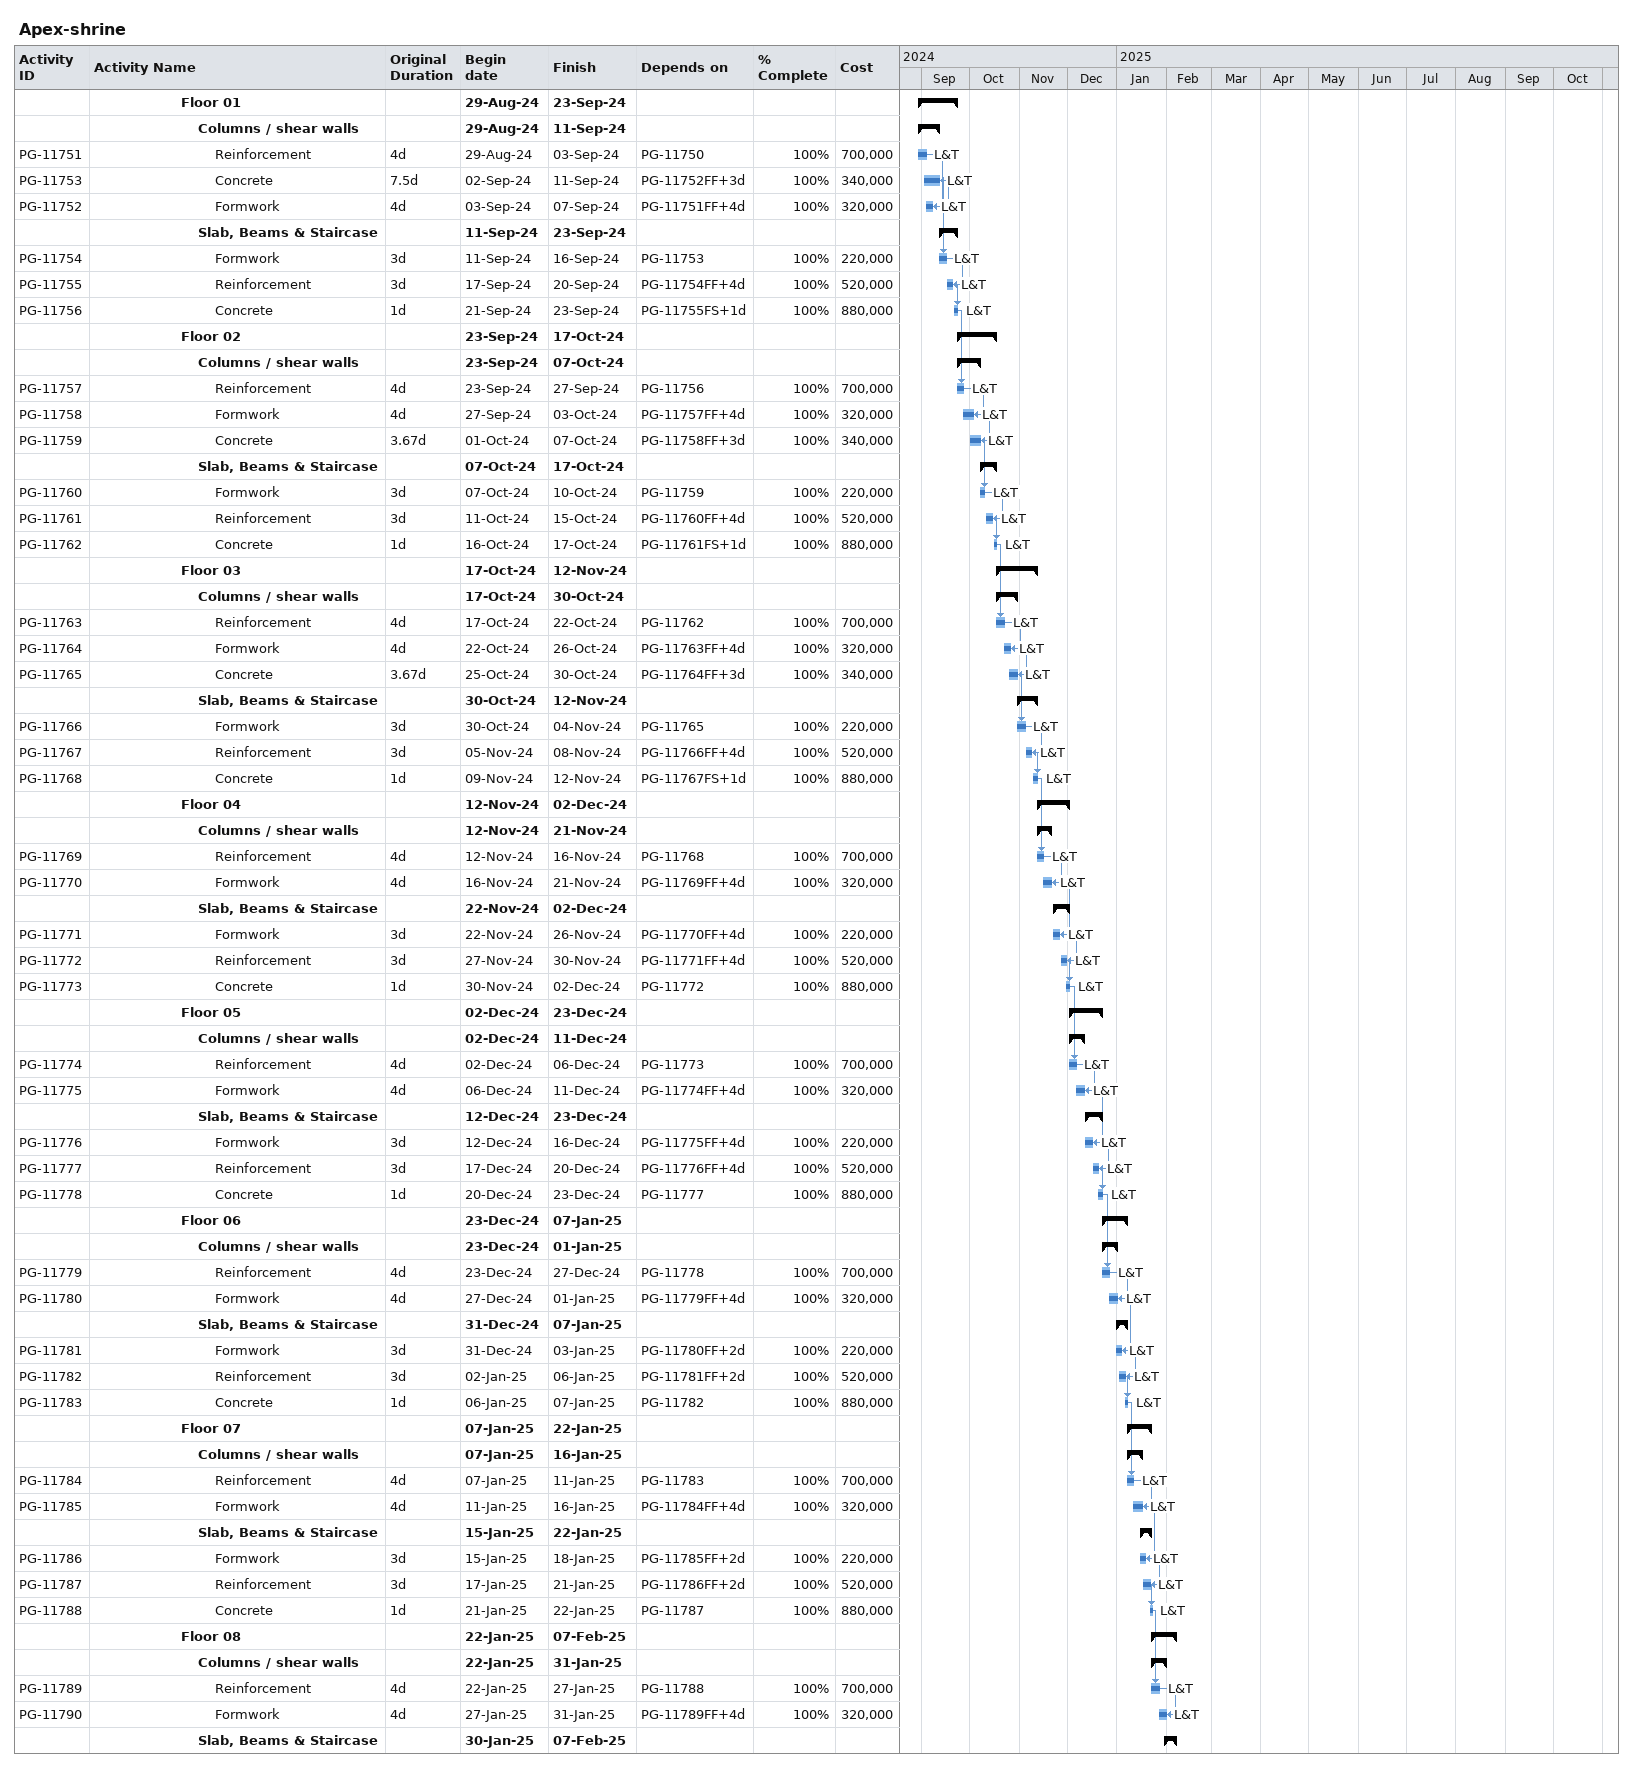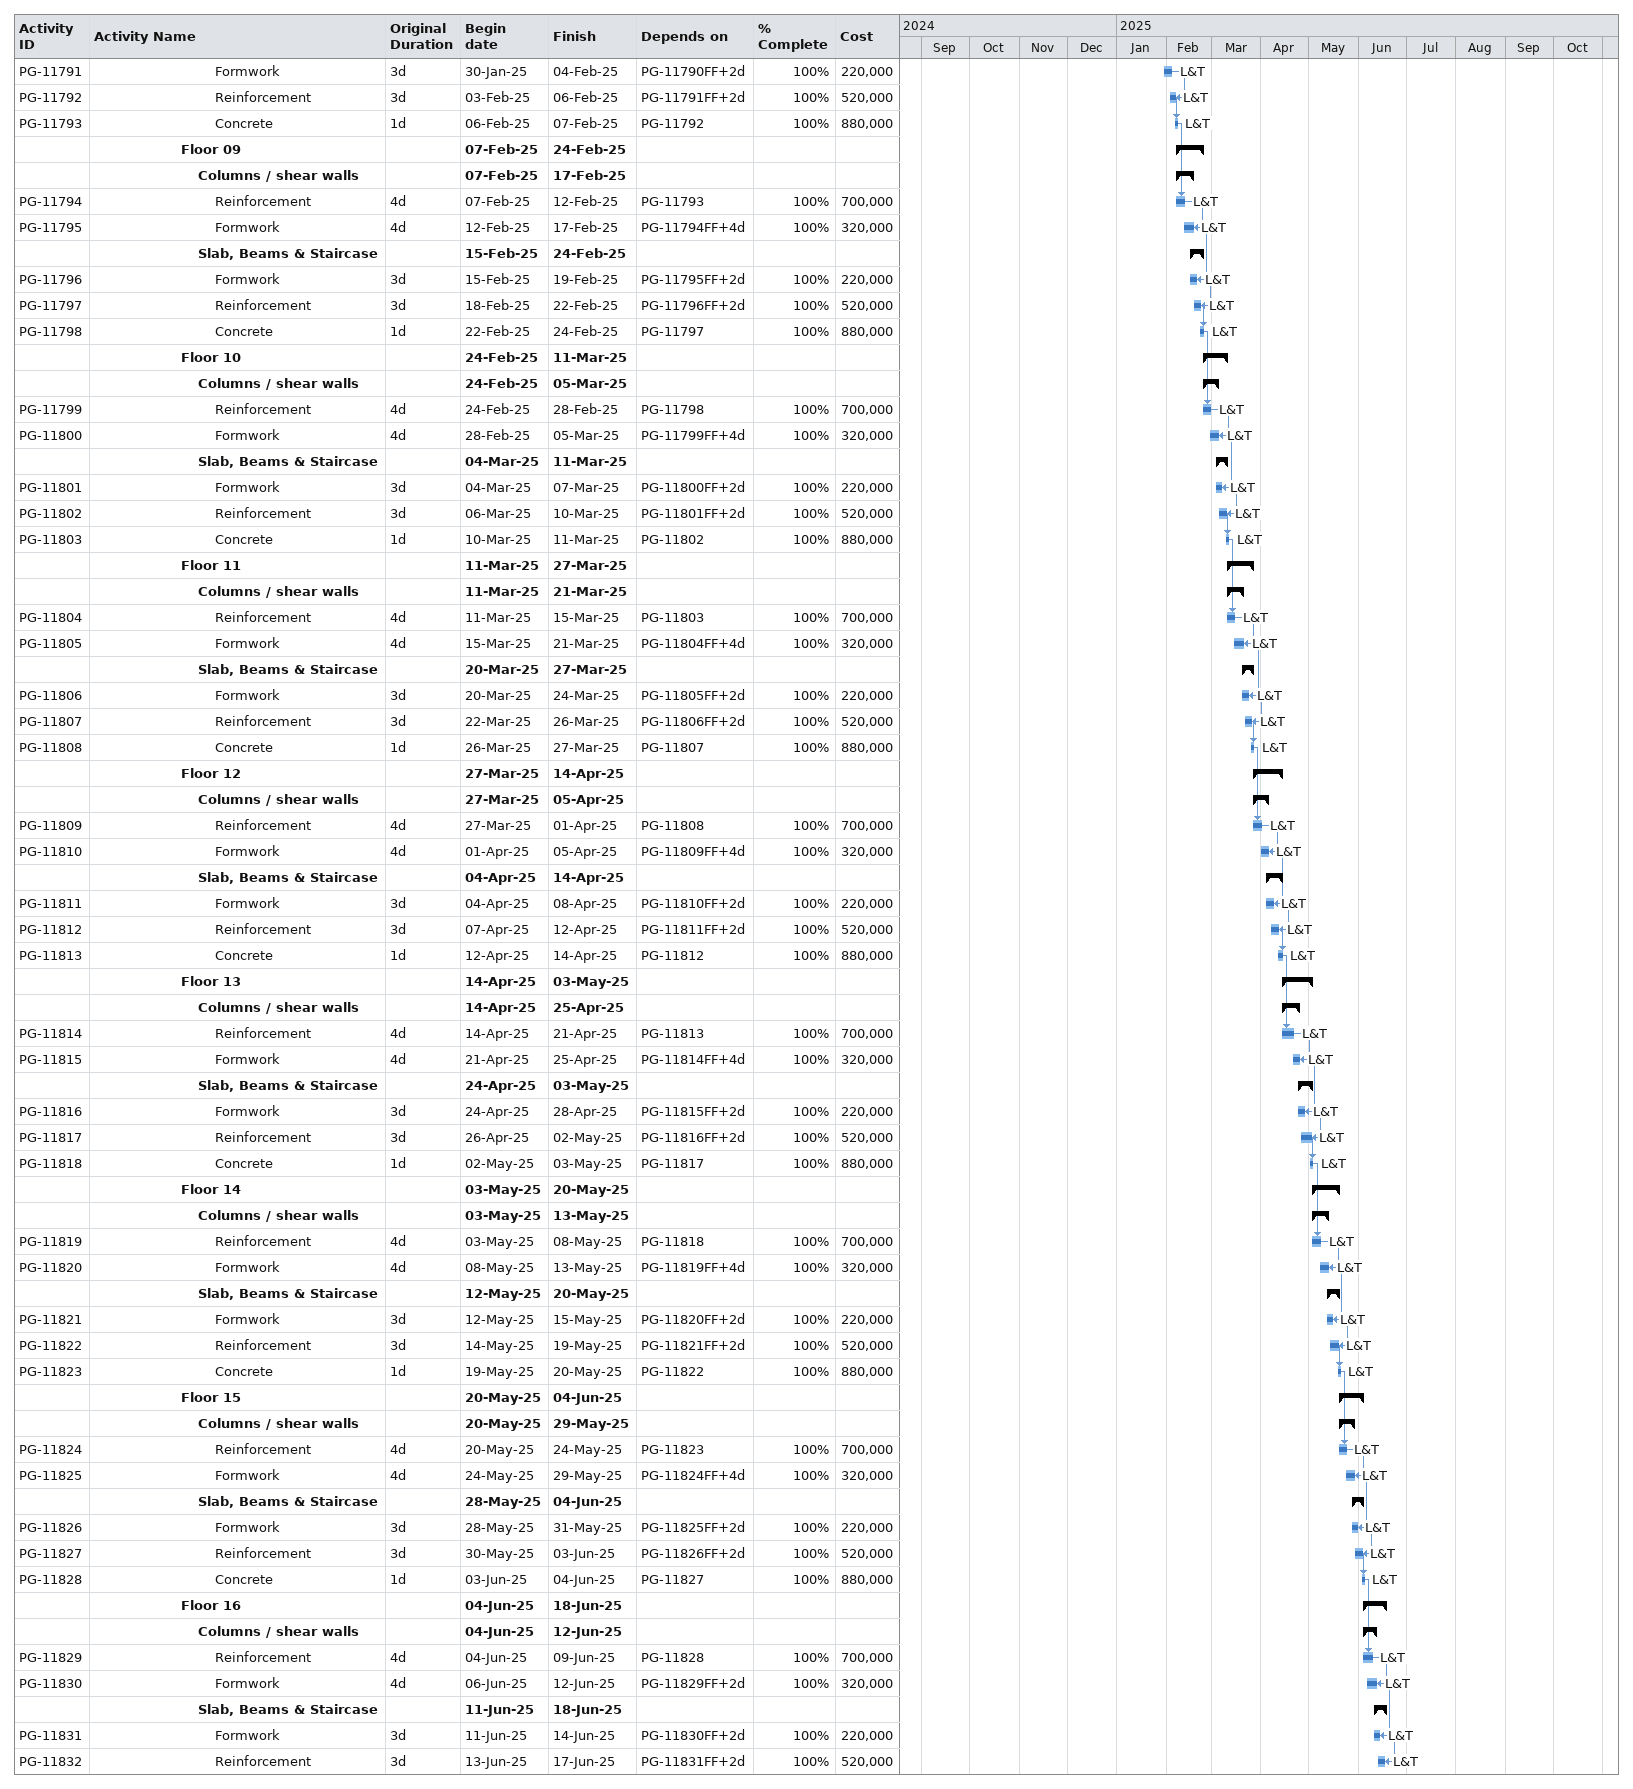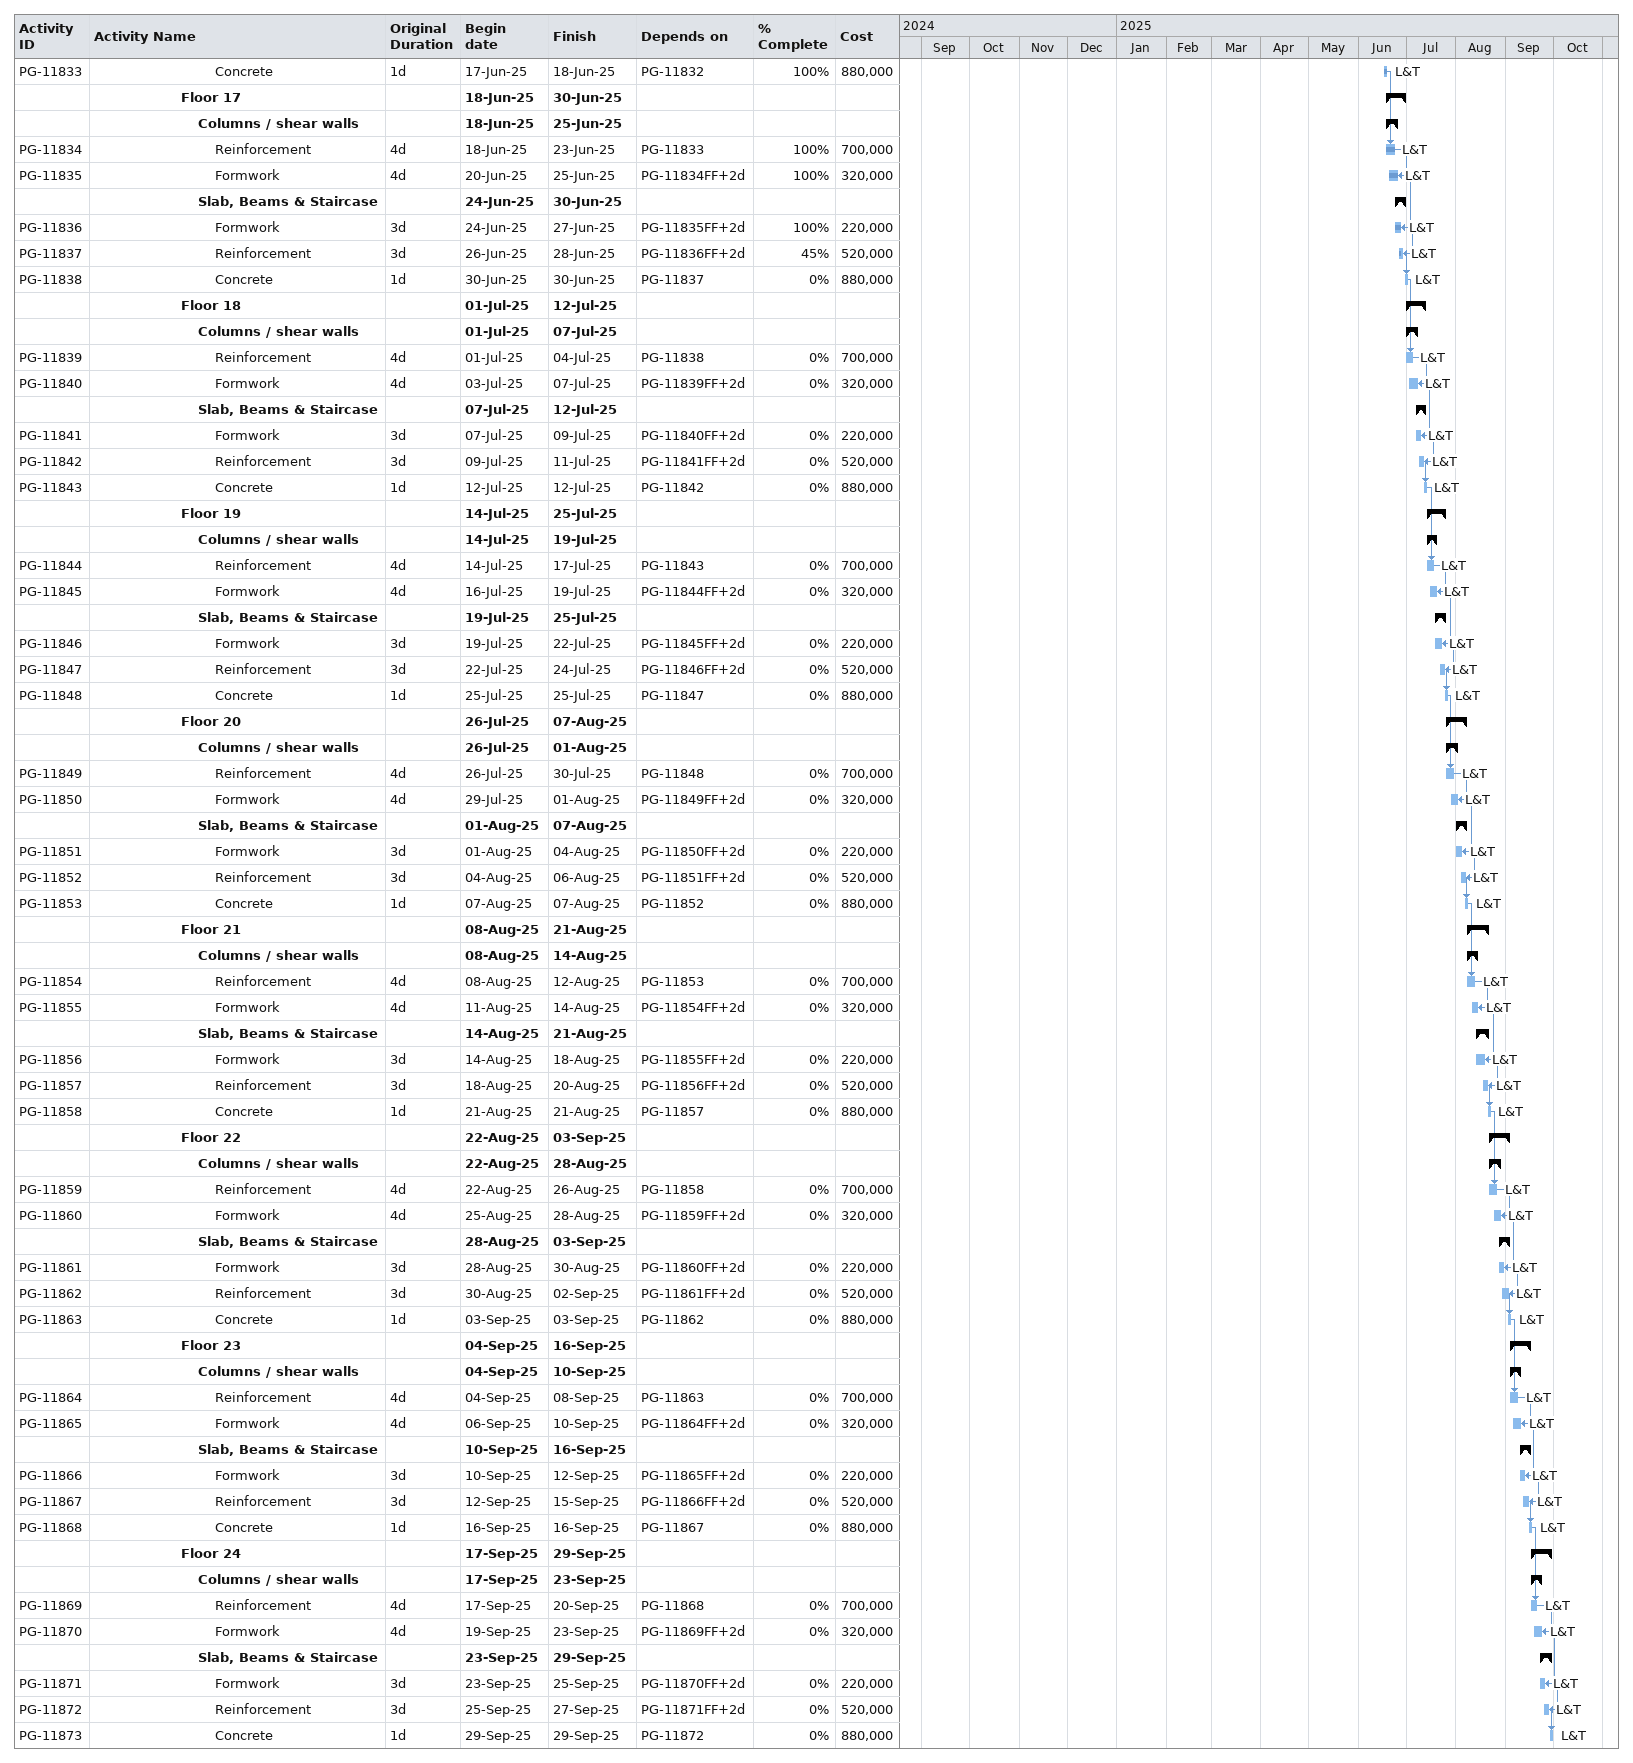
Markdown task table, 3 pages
Apex-shrine

| ID | Level | Task | Original duration | Start | Finish | Predecessors | Resources | % complete | Cost |
|---|---|---|---|---|---|---|---|---|---|
|  | 6 | **Floor 01** |  | 2024-08-29 | 2024-09-23 |  |  |  |  |
|  | 7 | **Columns / shear walls** |  | 2024-08-29 | 2024-09-11 |  |  |  |  |
| PG-11751 | 8 | Reinforcement | 4d | 2024-08-29 | 2024-09-03 | PG-11750 | L&T | 100 | 700000 |
| PG-11753 | 8 | Concrete | 7.5d | 2024-09-02 | 2024-09-11 | PG-11752FF+3d | L&T | 100 | 340000 |
| PG-11752 | 8 | Formwork | 4d | 2024-09-03 | 2024-09-07 | PG-11751FF+4d | L&T | 100 | 320000 |
|  | 7 | **Slab, Beams & Staircase** |  | 2024-09-11 | 2024-09-23 |  |  |  |  |
| PG-11754 | 8 | Formwork | 3d | 2024-09-11 | 2024-09-16 | PG-11753 | L&T | 100 | 220000 |
| PG-11755 | 8 | Reinforcement | 3d | 2024-09-17 | 2024-09-20 | PG-11754FF+4d | L&T | 100 | 520000 |
| PG-11756 | 8 | Concrete | 1d | 2024-09-21 | 2024-09-23 | PG-11755FS+1d | L&T | 100 | 880000 |
|  | 6 | **Floor 02** |  | 2024-09-23 | 2024-10-17 |  |  |  |  |
|  | 7 | **Columns / shear walls** |  | 2024-09-23 | 2024-10-07 |  |  |  |  |
| PG-11757 | 8 | Reinforcement | 4d | 2024-09-23 | 2024-09-27 | PG-11756 | L&T | 100 | 700000 |
| PG-11758 | 8 | Formwork | 4d | 2024-09-27 | 2024-10-03 | PG-11757FF+4d | L&T | 100 | 320000 |
| PG-11759 | 8 | Concrete | 3.67d | 2024-10-01 | 2024-10-07 | PG-11758FF+3d | L&T | 100 | 340000 |
|  | 7 | **Slab, Beams & Staircase** |  | 2024-10-07 | 2024-10-17 |  |  |  |  |
| PG-11760 | 8 | Formwork | 3d | 2024-10-07 | 2024-10-10 | PG-11759 | L&T | 100 | 220000 |
| PG-11761 | 8 | Reinforcement | 3d | 2024-10-11 | 2024-10-15 | PG-11760FF+4d | L&T | 100 | 520000 |
| PG-11762 | 8 | Concrete | 1d | 2024-10-16 | 2024-10-17 | PG-11761FS+1d | L&T | 100 | 880000 |
|  | 6 | **Floor 03** |  | 2024-10-17 | 2024-11-12 |  |  |  |  |
|  | 7 | **Columns / shear walls** |  | 2024-10-17 | 2024-10-30 |  |  |  |  |
| PG-11763 | 8 | Reinforcement | 4d | 2024-10-17 | 2024-10-22 | PG-11762 | L&T | 100 | 700000 |
| PG-11764 | 8 | Formwork | 4d | 2024-10-22 | 2024-10-26 | PG-11763FF+4d | L&T | 100 | 320000 |
| PG-11765 | 8 | Concrete | 3.67d | 2024-10-25 | 2024-10-30 | PG-11764FF+3d | L&T | 100 | 340000 |
|  | 7 | **Slab, Beams & Staircase** |  | 2024-10-30 | 2024-11-12 |  |  |  |  |
| PG-11766 | 8 | Formwork | 3d | 2024-10-30 | 2024-11-04 | PG-11765 | L&T | 100 | 220000 |
| PG-11767 | 8 | Reinforcement | 3d | 2024-11-05 | 2024-11-08 | PG-11766FF+4d | L&T | 100 | 520000 |
| PG-11768 | 8 | Concrete | 1d | 2024-11-09 | 2024-11-12 | PG-11767FS+1d | L&T | 100 | 880000 |
|  | 6 | **Floor 04** |  | 2024-11-12 | 2024-12-02 |  |  |  |  |
|  | 7 | **Columns / shear walls** |  | 2024-11-12 | 2024-11-21 |  |  |  |  |
| PG-11769 | 8 | Reinforcement | 4d | 2024-11-12 | 2024-11-16 | PG-11768 | L&T | 100 | 700000 |
| PG-11770 | 8 | Formwork | 4d | 2024-11-16 | 2024-11-21 | PG-11769FF+4d | L&T | 100 | 320000 |
|  | 7 | **Slab, Beams & Staircase** |  | 2024-11-22 | 2024-12-02 |  |  |  |  |
| PG-11771 | 8 | Formwork | 3d | 2024-11-22 | 2024-11-26 | PG-11770FF+4d | L&T | 100 | 220000 |
| PG-11772 | 8 | Reinforcement | 3d | 2024-11-27 | 2024-11-30 | PG-11771FF+4d | L&T | 100 | 520000 |
| PG-11773 | 8 | Concrete | 1d | 2024-11-30 | 2024-12-02 | PG-11772 | L&T | 100 | 880000 |
|  | 6 | **Floor 05** |  | 2024-12-02 | 2024-12-23 |  |  |  |  |
|  | 7 | **Columns / shear walls** |  | 2024-12-02 | 2024-12-11 |  |  |  |  |
| PG-11774 | 8 | Reinforcement | 4d | 2024-12-02 | 2024-12-06 | PG-11773 | L&T | 100 | 700000 |
| PG-11775 | 8 | Formwork | 4d | 2024-12-06 | 2024-12-11 | PG-11774FF+4d | L&T | 100 | 320000 |
|  | 7 | **Slab, Beams & Staircase** |  | 2024-12-12 | 2024-12-23 |  |  |  |  |
| PG-11776 | 8 | Formwork | 3d | 2024-12-12 | 2024-12-16 | PG-11775FF+4d | L&T | 100 | 220000 |
| PG-11777 | 8 | Reinforcement | 3d | 2024-12-17 | 2024-12-20 | PG-11776FF+4d | L&T | 100 | 520000 |
| PG-11778 | 8 | Concrete | 1d | 2024-12-20 | 2024-12-23 | PG-11777 | L&T | 100 | 880000 |
|  | 6 | **Floor 06** |  | 2024-12-23 | 2025-01-07 |  |  |  |  |
|  | 7 | **Columns / shear walls** |  | 2024-12-23 | 2025-01-01 |  |  |  |  |
| PG-11779 | 8 | Reinforcement | 4d | 2024-12-23 | 2024-12-27 | PG-11778 | L&T | 100 | 700000 |
| PG-11780 | 8 | Formwork | 4d | 2024-12-27 | 2025-01-01 | PG-11779FF+4d | L&T | 100 | 320000 |
|  | 7 | **Slab, Beams & Staircase** |  | 2024-12-31 | 2025-01-07 |  |  |  |  |
| PG-11781 | 8 | Formwork | 3d | 2024-12-31 | 2025-01-03 | PG-11780FF+2d | L&T | 100 | 220000 |
| PG-11782 | 8 | Reinforcement | 3d | 2025-01-02 | 2025-01-06 | PG-11781FF+2d | L&T | 100 | 520000 |
| PG-11783 | 8 | Concrete | 1d | 2025-01-06 | 2025-01-07 | PG-11782 | L&T | 100 | 880000 |
|  | 6 | **Floor 07** |  | 2025-01-07 | 2025-01-22 |  |  |  |  |
|  | 7 | **Columns / shear walls** |  | 2025-01-07 | 2025-01-16 |  |  |  |  |
| PG-11784 | 8 | Reinforcement | 4d | 2025-01-07 | 2025-01-11 | PG-11783 | L&T | 100 | 700000 |
| PG-11785 | 8 | Formwork | 4d | 2025-01-11 | 2025-01-16 | PG-11784FF+4d | L&T | 100 | 320000 |
|  | 7 | **Slab, Beams & Staircase** |  | 2025-01-15 | 2025-01-22 |  |  |  |  |
| PG-11786 | 8 | Formwork | 3d | 2025-01-15 | 2025-01-18 | PG-11785FF+2d | L&T | 100 | 220000 |
| PG-11787 | 8 | Reinforcement | 3d | 2025-01-17 | 2025-01-21 | PG-11786FF+2d | L&T | 100 | 520000 |
| PG-11788 | 8 | Concrete | 1d | 2025-01-21 | 2025-01-22 | PG-11787 | L&T | 100 | 880000 |
|  | 6 | **Floor 08** |  | 2025-01-22 | 2025-02-07 |  |  |  |  |
|  | 7 | **Columns / shear walls** |  | 2025-01-22 | 2025-01-31 |  |  |  |  |
| PG-11789 | 8 | Reinforcement | 4d | 2025-01-22 | 2025-01-27 | PG-11788 | L&T | 100 | 700000 |
| PG-11790 | 8 | Formwork | 4d | 2025-01-27 | 2025-01-31 | PG-11789FF+4d | L&T | 100 | 320000 |
|  | 7 | **Slab, Beams & Staircase** |  | 2025-01-30 | 2025-02-07 |  |  |  |  |
| PG-11791 | 8 | Formwork | 3d | 2025-01-30 | 2025-02-04 | PG-11790FF+2d | L&T | 100 | 220000 |
| PG-11792 | 8 | Reinforcement | 3d | 2025-02-03 | 2025-02-06 | PG-11791FF+2d | L&T | 100 | 520000 |
| PG-11793 | 8 | Concrete | 1d | 2025-02-06 | 2025-02-07 | PG-11792 | L&T | 100 | 880000 |
|  | 6 | **Floor 09** |  | 2025-02-07 | 2025-02-24 |  |  |  |  |
|  | 7 | **Columns / shear walls** |  | 2025-02-07 | 2025-02-17 |  |  |  |  |
| PG-11794 | 8 | Reinforcement | 4d | 2025-02-07 | 2025-02-12 | PG-11793 | L&T | 100 | 700000 |
| PG-11795 | 8 | Formwork | 4d | 2025-02-12 | 2025-02-17 | PG-11794FF+4d | L&T | 100 | 320000 |
|  | 7 | **Slab, Beams & Staircase** |  | 2025-02-15 | 2025-02-24 |  |  |  |  |
| PG-11796 | 8 | Formwork | 3d | 2025-02-15 | 2025-02-19 | PG-11795FF+2d | L&T | 100 | 220000 |
| PG-11797 | 8 | Reinforcement | 3d | 2025-02-18 | 2025-02-22 | PG-11796FF+2d | L&T | 100 | 520000 |
| PG-11798 | 8 | Concrete | 1d | 2025-02-22 | 2025-02-24 | PG-11797 | L&T | 100 | 880000 |
|  | 6 | **Floor 10** |  | 2025-02-24 | 2025-03-11 |  |  |  |  |
|  | 7 | **Columns / shear walls** |  | 2025-02-24 | 2025-03-05 |  |  |  |  |
| PG-11799 | 8 | Reinforcement | 4d | 2025-02-24 | 2025-02-28 | PG-11798 | L&T | 100 | 700000 |
| PG-11800 | 8 | Formwork | 4d | 2025-02-28 | 2025-03-05 | PG-11799FF+4d | L&T | 100 | 320000 |
|  | 7 | **Slab, Beams & Staircase** |  | 2025-03-04 | 2025-03-11 |  |  |  |  |
| PG-11801 | 8 | Formwork | 3d | 2025-03-04 | 2025-03-07 | PG-11800FF+2d | L&T | 100 | 220000 |
| PG-11802 | 8 | Reinforcement | 3d | 2025-03-06 | 2025-03-10 | PG-11801FF+2d | L&T | 100 | 520000 |
| PG-11803 | 8 | Concrete | 1d | 2025-03-10 | 2025-03-11 | PG-11802 | L&T | 100 | 880000 |
|  | 6 | **Floor 11** |  | 2025-03-11 | 2025-03-27 |  |  |  |  |
|  | 7 | **Columns / shear walls** |  | 2025-03-11 | 2025-03-21 |  |  |  |  |
| PG-11804 | 8 | Reinforcement | 4d | 2025-03-11 | 2025-03-15 | PG-11803 | L&T | 100 | 700000 |
| PG-11805 | 8 | Formwork | 4d | 2025-03-15 | 2025-03-21 | PG-11804FF+4d | L&T | 100 | 320000 |
|  | 7 | **Slab, Beams & Staircase** |  | 2025-03-20 | 2025-03-27 |  |  |  |  |
| PG-11806 | 8 | Formwork | 3d | 2025-03-20 | 2025-03-24 | PG-11805FF+2d | L&T | 100 | 220000 |
| PG-11807 | 8 | Reinforcement | 3d | 2025-03-22 | 2025-03-26 | PG-11806FF+2d | L&T | 100 | 520000 |
| PG-11808 | 8 | Concrete | 1d | 2025-03-26 | 2025-03-27 | PG-11807 | L&T | 100 | 880000 |
|  | 6 | **Floor 12** |  | 2025-03-27 | 2025-04-14 |  |  |  |  |
|  | 7 | **Columns / shear walls** |  | 2025-03-27 | 2025-04-05 |  |  |  |  |
| PG-11809 | 8 | Reinforcement | 4d | 2025-03-27 | 2025-04-01 | PG-11808 | L&T | 100 | 700000 |
| PG-11810 | 8 | Formwork | 4d | 2025-04-01 | 2025-04-05 | PG-11809FF+4d | L&T | 100 | 320000 |
|  | 7 | **Slab, Beams & Staircase** |  | 2025-04-04 | 2025-04-14 |  |  |  |  |
| PG-11811 | 8 | Formwork | 3d | 2025-04-04 | 2025-04-08 | PG-11810FF+2d | L&T | 100 | 220000 |
| PG-11812 | 8 | Reinforcement | 3d | 2025-04-07 | 2025-04-12 | PG-11811FF+2d | L&T | 100 | 520000 |
| PG-11813 | 8 | Concrete | 1d | 2025-04-12 | 2025-04-14 | PG-11812 | L&T | 100 | 880000 |
|  | 6 | **Floor 13** |  | 2025-04-14 | 2025-05-03 |  |  |  |  |
|  | 7 | **Columns / shear walls** |  | 2025-04-14 | 2025-04-25 |  |  |  |  |
| PG-11814 | 8 | Reinforcement | 4d | 2025-04-14 | 2025-04-21 | PG-11813 | L&T | 100 | 700000 |
| PG-11815 | 8 | Formwork | 4d | 2025-04-21 | 2025-04-25 | PG-11814FF+4d | L&T | 100 | 320000 |
|  | 7 | **Slab, Beams & Staircase** |  | 2025-04-24 | 2025-05-03 |  |  |  |  |
| PG-11816 | 8 | Formwork | 3d | 2025-04-24 | 2025-04-28 | PG-11815FF+2d | L&T | 100 | 220000 |
| PG-11817 | 8 | Reinforcement | 3d | 2025-04-26 | 2025-05-02 | PG-11816FF+2d | L&T | 100 | 520000 |
| PG-11818 | 8 | Concrete | 1d | 2025-05-02 | 2025-05-03 | PG-11817 | L&T | 100 | 880000 |
|  | 6 | **Floor 14** |  | 2025-05-03 | 2025-05-20 |  |  |  |  |
|  | 7 | **Columns / shear walls** |  | 2025-05-03 | 2025-05-13 |  |  |  |  |
| PG-11819 | 8 | Reinforcement | 4d | 2025-05-03 | 2025-05-08 | PG-11818 | L&T | 100 | 700000 |
| PG-11820 | 8 | Formwork | 4d | 2025-05-08 | 2025-05-13 | PG-11819FF+4d | L&T | 100 | 320000 |
|  | 7 | **Slab, Beams & Staircase** |  | 2025-05-12 | 2025-05-20 |  |  |  |  |
| PG-11821 | 8 | Formwork | 3d | 2025-05-12 | 2025-05-15 | PG-11820FF+2d | L&T | 100 | 220000 |
| PG-11822 | 8 | Reinforcement | 3d | 2025-05-14 | 2025-05-19 | PG-11821FF+2d | L&T | 100 | 520000 |
| PG-11823 | 8 | Concrete | 1d | 2025-05-19 | 2025-05-20 | PG-11822 | L&T | 100 | 880000 |
|  | 6 | **Floor 15** |  | 2025-05-20 | 2025-06-04 |  |  |  |  |
|  | 7 | **Columns / shear walls** |  | 2025-05-20 | 2025-05-29 |  |  |  |  |
| PG-11824 | 8 | Reinforcement | 4d | 2025-05-20 | 2025-05-24 | PG-11823 | L&T | 100 | 700000 |
| PG-11825 | 8 | Formwork | 4d | 2025-05-24 | 2025-05-29 | PG-11824FF+4d | L&T | 100 | 320000 |
|  | 7 | **Slab, Beams & Staircase** |  | 2025-05-28 | 2025-06-04 |  |  |  |  |
| PG-11826 | 8 | Formwork | 3d | 2025-05-28 | 2025-05-31 | PG-11825FF+2d | L&T | 100 | 220000 |
| PG-11827 | 8 | Reinforcement | 3d | 2025-05-30 | 2025-06-03 | PG-11826FF+2d | L&T | 100 | 520000 |
| PG-11828 | 8 | Concrete | 1d | 2025-06-03 | 2025-06-04 | PG-11827 | L&T | 100 | 880000 |
|  | 6 | **Floor 16** |  | 2025-06-04 | 2025-06-18 |  |  |  |  |
|  | 7 | **Columns / shear walls** |  | 2025-06-04 | 2025-06-12 |  |  |  |  |
| PG-11829 | 8 | Reinforcement | 4d | 2025-06-04 | 2025-06-09 | PG-11828 | L&T | 100 | 700000 |
| PG-11830 | 8 | Formwork | 4d | 2025-06-06 | 2025-06-12 | PG-11829FF+2d | L&T | 100 | 320000 |
|  | 7 | **Slab, Beams & Staircase** |  | 2025-06-11 | 2025-06-18 |  |  |  |  |
| PG-11831 | 8 | Formwork | 3d | 2025-06-11 | 2025-06-14 | PG-11830FF+2d | L&T | 100 | 220000 |
| PG-11832 | 8 | Reinforcement | 3d | 2025-06-13 | 2025-06-17 | PG-11831FF+2d | L&T | 100 | 520000 |
| PG-11833 | 8 | Concrete | 1d | 2025-06-17 | 2025-06-18 | PG-11832 | L&T | 100 | 880000 |
|  | 6 | **Floor 17** |  | 2025-06-18 | 2025-06-30 |  |  |  |  |
|  | 7 | **Columns / shear walls** |  | 2025-06-18 | 2025-06-25 |  |  |  |  |
| PG-11834 | 8 | Reinforcement | 4d | 2025-06-18 | 2025-06-23 | PG-11833 | L&T | 100 | 700000 |
| PG-11835 | 8 | Formwork | 4d | 2025-06-20 | 2025-06-25 | PG-11834FF+2d | L&T | 100 | 320000 |
|  | 7 | **Slab, Beams & Staircase** |  | 2025-06-24 | 2025-06-30 |  |  |  |  |
| PG-11836 | 8 | Formwork | 3d | 2025-06-24 | 2025-06-27 | PG-11835FF+2d | L&T | 100 | 220000 |
| PG-11837 | 8 | Reinforcement | 3d | 2025-06-26 | 2025-06-28 | PG-11836FF+2d | L&T | 45 | 520000 |
| PG-11838 | 8 | Concrete | 1d | 2025-06-30 | 2025-06-30 | PG-11837 | L&T | 0 | 880000 |
|  | 6 | **Floor 18** |  | 2025-07-01 | 2025-07-12 |  |  |  |  |
|  | 7 | **Columns / shear walls** |  | 2025-07-01 | 2025-07-07 |  |  |  |  |
| PG-11839 | 8 | Reinforcement | 4d | 2025-07-01 | 2025-07-04 | PG-11838 | L&T | 0 | 700000 |
| PG-11840 | 8 | Formwork | 4d | 2025-07-03 | 2025-07-07 | PG-11839FF+2d | L&T | 0 | 320000 |
|  | 7 | **Slab, Beams & Staircase** |  | 2025-07-07 | 2025-07-12 |  |  |  |  |
| PG-11841 | 8 | Formwork | 3d | 2025-07-07 | 2025-07-09 | PG-11840FF+2d | L&T | 0 | 220000 |
| PG-11842 | 8 | Reinforcement | 3d | 2025-07-09 | 2025-07-11 | PG-11841FF+2d | L&T | 0 | 520000 |
| PG-11843 | 8 | Concrete | 1d | 2025-07-12 | 2025-07-12 | PG-11842 | L&T | 0 | 880000 |
|  | 6 | **Floor 19** |  | 2025-07-14 | 2025-07-25 |  |  |  |  |
|  | 7 | **Columns / shear walls** |  | 2025-07-14 | 2025-07-19 |  |  |  |  |
| PG-11844 | 8 | Reinforcement | 4d | 2025-07-14 | 2025-07-17 | PG-11843 | L&T | 0 | 700000 |
| PG-11845 | 8 | Formwork | 4d | 2025-07-16 | 2025-07-19 | PG-11844FF+2d | L&T | 0 | 320000 |
|  | 7 | **Slab, Beams & Staircase** |  | 2025-07-19 | 2025-07-25 |  |  |  |  |
| PG-11846 | 8 | Formwork | 3d | 2025-07-19 | 2025-07-22 | PG-11845FF+2d | L&T | 0 | 220000 |
| PG-11847 | 8 | Reinforcement | 3d | 2025-07-22 | 2025-07-24 | PG-11846FF+2d | L&T | 0 | 520000 |
| PG-11848 | 8 | Concrete | 1d | 2025-07-25 | 2025-07-25 | PG-11847 | L&T | 0 | 880000 |
|  | 6 | **Floor 20** |  | 2025-07-26 | 2025-08-07 |  |  |  |  |
|  | 7 | **Columns / shear walls** |  | 2025-07-26 | 2025-08-01 |  |  |  |  |
| PG-11849 | 8 | Reinforcement | 4d | 2025-07-26 | 2025-07-30 | PG-11848 | L&T | 0 | 700000 |
| PG-11850 | 8 | Formwork | 4d | 2025-07-29 | 2025-08-01 | PG-11849FF+2d | L&T | 0 | 320000 |
|  | 7 | **Slab, Beams & Staircase** |  | 2025-08-01 | 2025-08-07 |  |  |  |  |
| PG-11851 | 8 | Formwork | 3d | 2025-08-01 | 2025-08-04 | PG-11850FF+2d | L&T | 0 | 220000 |
| PG-11852 | 8 | Reinforcement | 3d | 2025-08-04 | 2025-08-06 | PG-11851FF+2d | L&T | 0 | 520000 |
| PG-11853 | 8 | Concrete | 1d | 2025-08-07 | 2025-08-07 | PG-11852 | L&T | 0 | 880000 |
|  | 6 | **Floor 21** |  | 2025-08-08 | 2025-08-21 |  |  |  |  |
|  | 7 | **Columns / shear walls** |  | 2025-08-08 | 2025-08-14 |  |  |  |  |
| PG-11854 | 8 | Reinforcement | 4d | 2025-08-08 | 2025-08-12 | PG-11853 | L&T | 0 | 700000 |
| PG-11855 | 8 | Formwork | 4d | 2025-08-11 | 2025-08-14 | PG-11854FF+2d | L&T | 0 | 320000 |
|  | 7 | **Slab, Beams & Staircase** |  | 2025-08-14 | 2025-08-21 |  |  |  |  |
| PG-11856 | 8 | Formwork | 3d | 2025-08-14 | 2025-08-18 | PG-11855FF+2d | L&T | 0 | 220000 |
| PG-11857 | 8 | Reinforcement | 3d | 2025-08-18 | 2025-08-20 | PG-11856FF+2d | L&T | 0 | 520000 |
| PG-11858 | 8 | Concrete | 1d | 2025-08-21 | 2025-08-21 | PG-11857 | L&T | 0 | 880000 |
|  | 6 | **Floor 22** |  | 2025-08-22 | 2025-09-03 |  |  |  |  |
|  | 7 | **Columns / shear walls** |  | 2025-08-22 | 2025-08-28 |  |  |  |  |
| PG-11859 | 8 | Reinforcement | 4d | 2025-08-22 | 2025-08-26 | PG-11858 | L&T | 0 | 700000 |
| PG-11860 | 8 | Formwork | 4d | 2025-08-25 | 2025-08-28 | PG-11859FF+2d | L&T | 0 | 320000 |
|  | 7 | **Slab, Beams & Staircase** |  | 2025-08-28 | 2025-09-03 |  |  |  |  |
| PG-11861 | 8 | Formwork | 3d | 2025-08-28 | 2025-08-30 | PG-11860FF+2d | L&T | 0 | 220000 |
| PG-11862 | 8 | Reinforcement | 3d | 2025-08-30 | 2025-09-02 | PG-11861FF+2d | L&T | 0 | 520000 |
| PG-11863 | 8 | Concrete | 1d | 2025-09-03 | 2025-09-03 | PG-11862 | L&T | 0 | 880000 |
|  | 6 | **Floor 23** |  | 2025-09-04 | 2025-09-16 |  |  |  |  |
|  | 7 | **Columns / shear walls** |  | 2025-09-04 | 2025-09-10 |  |  |  |  |
| PG-11864 | 8 | Reinforcement | 4d | 2025-09-04 | 2025-09-08 | PG-11863 | L&T | 0 | 700000 |
| PG-11865 | 8 | Formwork | 4d | 2025-09-06 | 2025-09-10 | PG-11864FF+2d | L&T | 0 | 320000 |
|  | 7 | **Slab, Beams & Staircase** |  | 2025-09-10 | 2025-09-16 |  |  |  |  |
| PG-11866 | 8 | Formwork | 3d | 2025-09-10 | 2025-09-12 | PG-11865FF+2d | L&T | 0 | 220000 |
| PG-11867 | 8 | Reinforcement | 3d | 2025-09-12 | 2025-09-15 | PG-11866FF+2d | L&T | 0 | 520000 |
| PG-11868 | 8 | Concrete | 1d | 2025-09-16 | 2025-09-16 | PG-11867 | L&T | 0 | 880000 |
|  | 6 | **Floor 24** |  | 2025-09-17 | 2025-09-29 |  |  |  |  |
|  | 7 | **Columns / shear walls** |  | 2025-09-17 | 2025-09-23 |  |  |  |  |
| PG-11869 | 8 | Reinforcement | 4d | 2025-09-17 | 2025-09-20 | PG-11868 | L&T | 0 | 700000 |
| PG-11870 | 8 | Formwork | 4d | 2025-09-19 | 2025-09-23 | PG-11869FF+2d | L&T | 0 | 320000 |
|  | 7 | **Slab, Beams & Staircase** |  | 2025-09-23 | 2025-09-29 |  |  |  |  |
| PG-11871 | 8 | Formwork | 3d | 2025-09-23 | 2025-09-25 | PG-11870FF+2d | L&T | 0 | 220000 |
| PG-11872 | 8 | Reinforcement | 3d | 2025-09-25 | 2025-09-27 | PG-11871FF+2d | L&T | 0 | 520000 |
| PG-11873 | 8 | Concrete | 1d | 2025-09-29 | 2025-09-29 | PG-11872 | L&T | 0 | 880000 |
